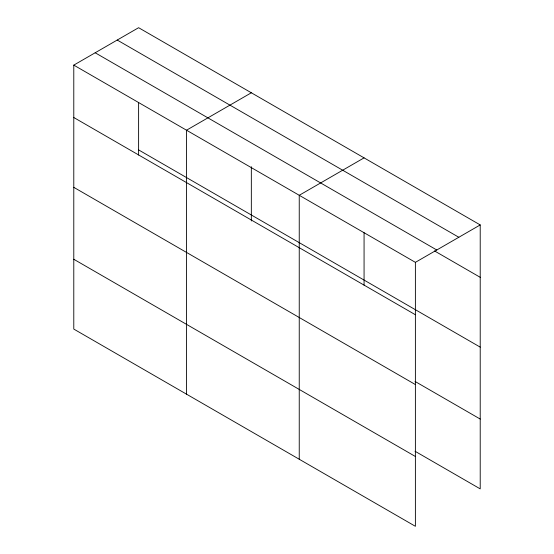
<?xml version="1.0" encoding="UTF-8"?>
<svg xmlns="http://www.w3.org/2000/svg" width="554" height="554" viewBox="0 0 554 554"><rect width="100%" height="100%" fill="white"/><g stroke="black" fill="none" stroke-linecap="round" stroke-linejoin="round"><path stroke-width="0.83" d="M73.786 65.123L415.389 262.347L415.389 526.3L73.786 329.076L73.786 65.123L138.611 27.7L480.214 224.924L480.214 488.877L415.022 451.24M251.336 92.781L186.518 130.211L186.518 394.164M364.068 157.869L299.243 195.292L299.243 459.245M415.389 262.347L480.214 224.924M117.219 40.047L458.823 237.271M95.177 52.775L436.781 249.999M434.502 250.927L480.214 277.319M138.611 149.905L480.214 347.129M73.786 117.517L415.389 314.741M415.022 381.422L480.214 419.059M73.786 187.335L415.389 384.559M73.786 259.265L415.389 456.489M364.068 232.673L364.068 285.213M251.336 166.726L251.336 220.984M138.611 102.504L138.611 155.044"/></g></svg>
